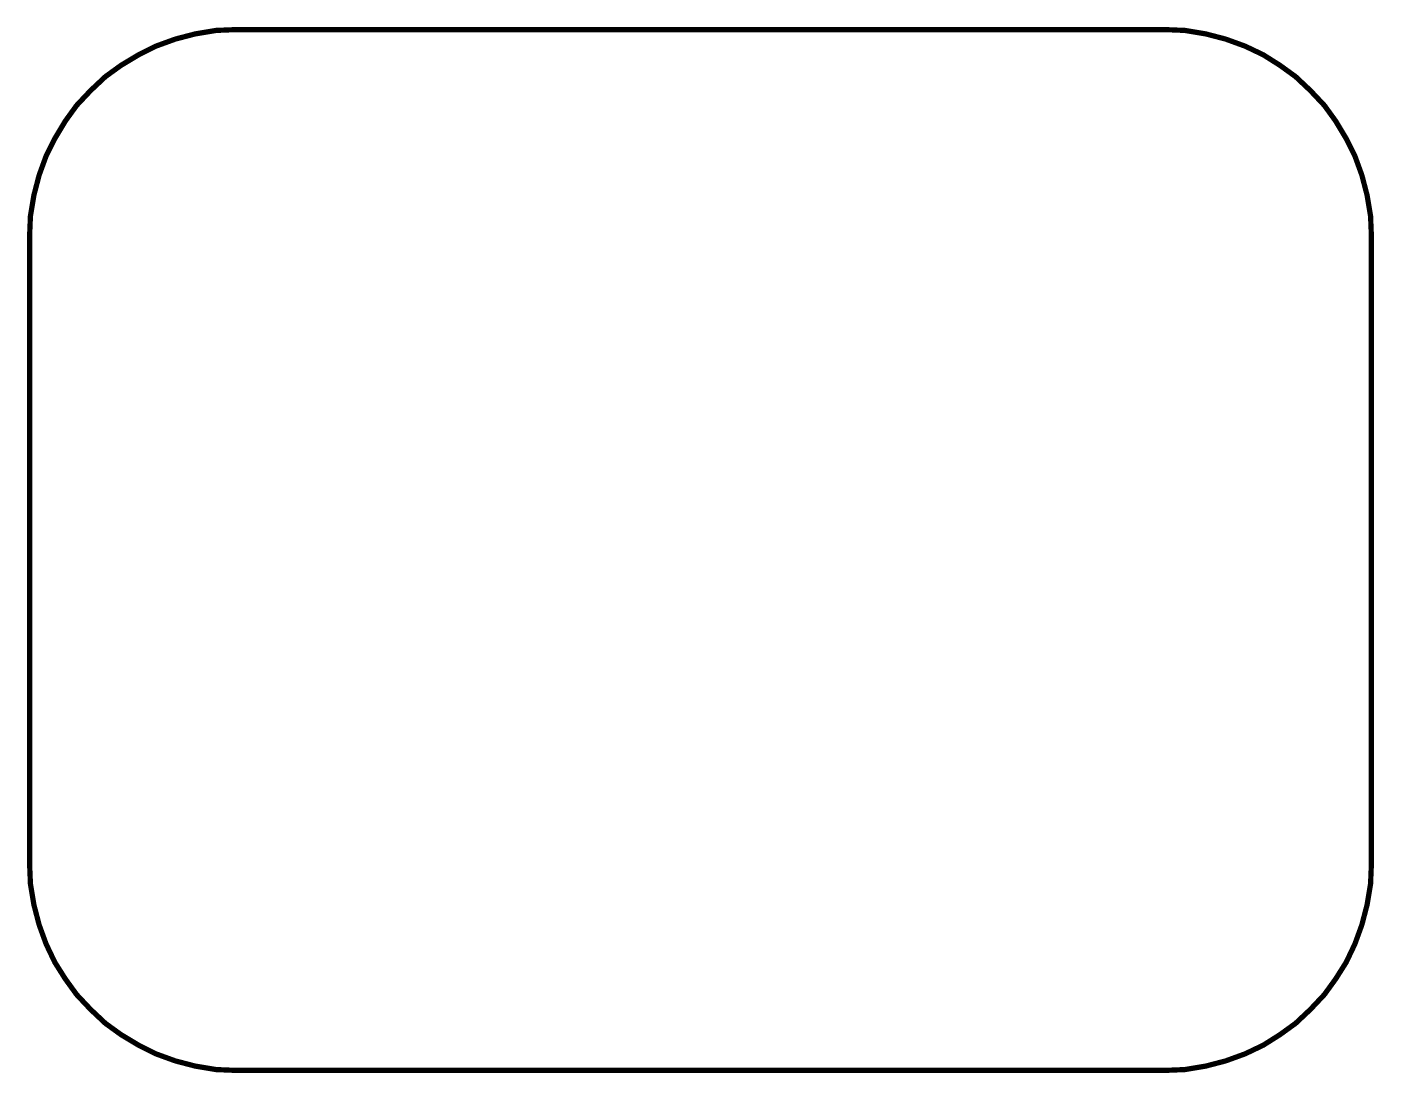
# Model space of a CAD drawing. Extents: x 0.05 to 2.62, y 0.05 to 2.05.
import ezdxf

# ---------------------------------------------------------------- set-up
doc = ezdxf.new("R2010")
doc.units = 0
doc.header["$LTSCALE"] = 0.166667
doc.layers.add('FOREGROUND', color=7, linetype='CONTINUOUS')

msp = doc.modelspace()

# ---------------------------------------------------------------- linework, layer by layer
at = {"layer": 'FOREGROUND', "linetype": 'CONTINUOUS', "const_width": 0.01}
msp.add_lwpolyline([(0.446667, 2.048333), (2.218333, 2.048333), (2.258333, 2.046667), (2.298333, 2.04), (2.336667, 2.03), (2.373333, 2.016667), (2.408333, 2), (2.44, 1.98), (2.47, 1.958333), (2.498333, 1.931667), (2.525, 1.903333), (2.546667, 1.873333), (2.566667, 1.84), (2.583333, 1.806667), (2.596667, 1.77), (2.606667, 1.731667), (2.613333, 1.691667), (2.615, 1.651667), (2.615, 0.455), (2.613333, 0.415), (2.606667, 0.375), (2.596667, 0.336667), (2.583333, 0.3), (2.566667, 0.265), (2.546667, 0.233333), (2.525, 0.203333), (2.498333, 0.175), (2.47, 0.148333), (2.44, 0.126667), (2.408333, 0.106667), (2.373333, 0.09), (2.336667, 0.076667), (2.298333, 0.066667), (2.258333, 0.06), (2.218333, 0.058333), (0.446667, 0.058333), (0.406667, 0.06), (0.366667, 0.066667), (0.328333, 0.076667), (0.291667, 0.09), (0.258333, 0.106667), (0.225, 0.126667), (0.195, 0.148333), (0.166667, 0.175), (0.14, 0.203333), (0.118333, 0.233333), (0.098333, 0.265), (0.081667, 0.3), (0.068333, 0.336667), (0.058333, 0.375), (0.051667, 0.415), (0.05, 0.455), (0.05, 1.651667), (0.051667, 1.691667), (0.058333, 1.731667), (0.068333, 1.77), (0.081667, 1.806667), (0.098333, 1.84), (0.118333, 1.873333), (0.14, 1.903333), (0.166667, 1.931667), (0.195, 1.958333), (0.225, 1.98), (0.258333, 2), (0.291667, 2.016667), (0.328333, 2.03), (0.366667, 2.04), (0.406667, 2.046667)], close=True, dxfattribs=at)
at = {"layer": 'FOREGROUND', "color": 7, "linetype": 'CONTINUOUS'}
msp.add_lwpolyline([(0.446667, 2.048333), (2.218333, 2.048333), (2.258333, 2.046667), (2.298333, 2.04), (2.336667, 2.03), (2.373333, 2.016667), (2.408333, 2), (2.44, 1.98), (2.47, 1.958333), (2.498333, 1.931667), (2.525, 1.903333), (2.546667, 1.873333), (2.566667, 1.84), (2.583333, 1.806667), (2.596667, 1.77), (2.606667, 1.731667), (2.613333, 1.691667), (2.615, 1.651667), (2.615, 0.455), (2.613333, 0.415), (2.606667, 0.375), (2.596667, 0.336667), (2.583333, 0.3), (2.566667, 0.265), (2.546667, 0.233333), (2.525, 0.203333), (2.498333, 0.175), (2.47, 0.148333), (2.44, 0.126667), (2.408333, 0.106667), (2.373333, 0.09), (2.336667, 0.076667), (2.298333, 0.066667), (2.258333, 0.06), (2.218333, 0.058333), (0.446667, 0.058333), (0.406667, 0.06), (0.366667, 0.066667), (0.328333, 0.076667), (0.291667, 0.09), (0.258333, 0.106667), (0.225, 0.126667), (0.195, 0.148333), (0.166667, 0.175), (0.14, 0.203333), (0.118333, 0.233333), (0.098333, 0.265), (0.081667, 0.3), (0.068333, 0.336667), (0.058333, 0.375), (0.051667, 0.415), (0.05, 0.455), (0.05, 1.651667), (0.051667, 1.691667), (0.058333, 1.731667), (0.068333, 1.77), (0.081667, 1.806667), (0.098333, 1.84), (0.118333, 1.873333), (0.14, 1.903333), (0.166667, 1.931667), (0.195, 1.958333), (0.225, 1.98), (0.258333, 2), (0.291667, 2.016667), (0.328333, 2.03), (0.366667, 2.04), (0.406667, 2.046667)], close=True, dxfattribs=at)

doc.saveas('drawing.dxf')
